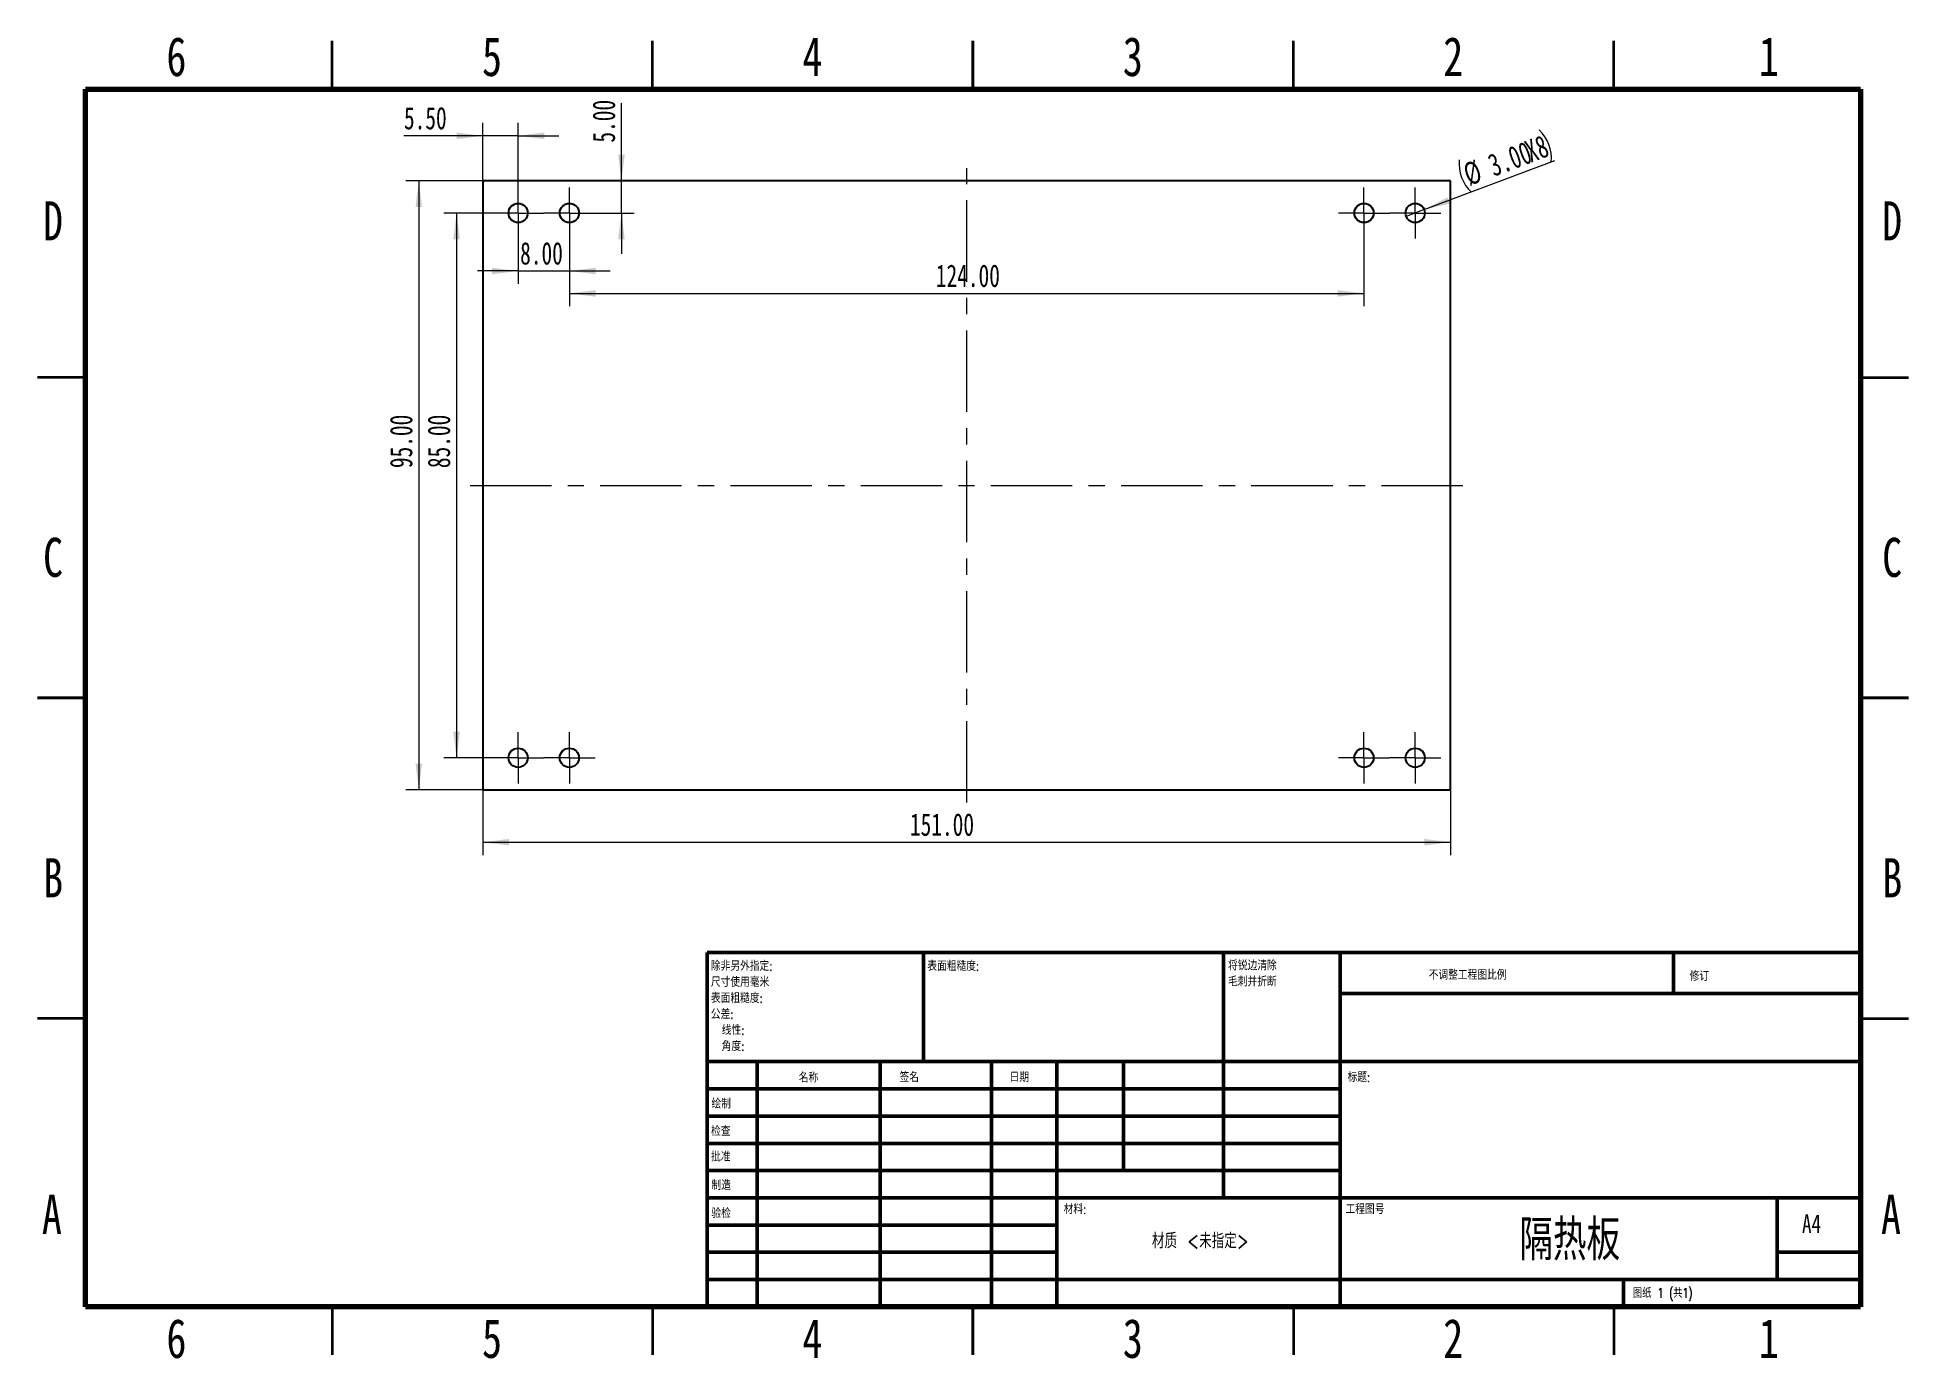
# Model space of a CAD drawing. Header units: millimetres. Extents: x 2 to 294, y 2 to 208.
import ezdxf

# ---------------------------------------------------------------- set-up
doc = ezdxf.new("R2010")
doc.units = ezdxf.units.MM
doc.linetypes.add('CENTERX2', pattern=[20.32, 12.7, -2.54, 2.54, -2.54])
doc.styles.add('SLDTEXTSTYLE0', font='TXT', dxfattribs={"width": 0.75})
doc.styles.add('SLDTEXTSTYLE1', font='TXT', dxfattribs={"width": 0.75, "bigfont": 'bigfont'})
doc.styles.add('SLDTEXTSTYLE2', font='TXT', dxfattribs={"width": 0.694444, "bigfont": 'bigfont'})
doc.styles.add('SLDTEXTSTYLE3', font='TXT', dxfattribs={"width": 0.7})
doc.dimstyles.new('SLDDIMSTYLE0', dxfattribs={"dimtxt": 3.5, "dimasz": 4.08, "dimexe": 0, "dimexo": 0.0625, "dimgap": 0.875, "dimtad": 2, "dimrnd": 1e-09, "dimzin": 4, "dimdsep": 46, "dimtxsty": 'SLDTEXTSTYLE3', "dimsah": 1, "dimcen": 0.09, "dimadec": 0, "dimazin": 1, "dimtfac": 1, "dimtofl": 0, "dimtmove": 0, "dimatfit": 3, "dimfxl": 0, "dimfrac": 2, "dimtolj": 1, "dimtzin": 12, "dimarcsym": 0})
doc.dimstyles.new('SLDDIMSTYLE1', dxfattribs={"dimtxt": 3.5, "dimasz": 4.08, "dimexe": 0, "dimexo": 0.0625, "dimgap": 0.875, "dimtad": 2, "dimrnd": 1e-09, "dimzin": 4, "dimdsep": 46, "dimtxsty": 'SLDTEXTSTYLE3', "dimsah": 1, "dimcen": 0.09, "dimadec": 0, "dimazin": 1, "dimtfac": 1, "dimtmove": 0, "dimatfit": 0, "dimfxl": 0, "dimfrac": 2, "dimtolj": 1, "dimtzin": 12, "dimarcsym": 0})
doc.dimstyles.new('SLDDIMSTYLE2', dxfattribs={"dimtxt": 3.5, "dimasz": 4.08, "dimexe": 0, "dimexo": 0.0625, "dimgap": 0.875, "dimtad": 2, "dimrnd": 1e-09, "dimzin": 4, "dimdsep": 46, "dimtxsty": 'SLDTEXTSTYLE3', "dimblk1": 'NONE', "dimsah": 1, "dimcen": 0, "dimadec": 0, "dimazin": 1, "dimtfac": 1, "dimtmove": 0, "dimatfit": 3, "dimldrblk": 'NONE', "dimfxl": 0, "dimfrac": 2, "dimtolj": 1, "dimtzin": 12, "dimarcsym": 0})

# ---------------------------------------------------------------- blocks, each defined once
blk = doc.blocks.new('_D')
at = {"color": 7, "linetype": 'Continuous', "lineweight": 0}
for p, q in [((72.01, 185.65), (60.01, 185.65)), ((62.01, 185.65), (62.01, 90.65)), ((72.01, 90.65), (60.01, 90.65))]:
    blk.add_line(p, q, dxfattribs=at)
at = {"color": 7, "linetype": 'Continuous', "lineweight": 18}
for points in [[(62.01, 185.65), (61.51, 181.57), (62.52, 181.57)], [(62.01, 90.65), (62.52, 94.73), (61.51, 94.73)]]:
    blk.add_solid(points, dxfattribs=at)
at = {"color": 7, "linetype": 'Continuous', "lineweight": 18, "insert": (57.5, 140.85), "char_height": 3.5, "attachment_point": 1, "rotation": 90, "style": 'SLDTEXTSTYLE3'}
blk.add_mtext('95.00', dxfattribs=at)
blk = doc.blocks.new('_D_1')
at = {"color": 7, "linetype": 'Continuous', "lineweight": 0}
for p, q in [((72.01, 90.65), (72.01, 80.48)), ((223.01, 90.65), (223.01, 80.48)), ((72.01, 82.48), (223.01, 82.48))]:
    blk.add_line(p, q, dxfattribs=at)
at = {"color": 7, "linetype": 'Continuous', "lineweight": 18}
for points in [[(72.01, 82.48), (76.09, 81.97), (76.09, 82.99)], [(223.01, 82.48), (218.93, 82.99), (218.93, 81.97)]]:
    blk.add_solid(points, dxfattribs=at)
at = {"color": 7, "linetype": 'Continuous', "lineweight": 18, "insert": (138.66, 86.99), "char_height": 3.5, "attachment_point": 1, "style": 'SLDTEXTSTYLE3'}
blk.add_mtext('151.00', dxfattribs=at)
blk = doc.blocks.new('_D_2')
at = {"color": 7, "linetype": 'Continuous', "lineweight": 0}
for p, q in [((72.01, 185.65), (72.01, 194.7)), ((77.51, 184.65), (77.51, 194.7)), ((72.01, 192.7), (59.7, 192.7)), ((77.51, 192.7), (72.01, 192.7)), ((77.51, 192.7), (83.86, 192.7))]:
    blk.add_line(p, q, dxfattribs=at)
at = {"color": 7, "linetype": 'Continuous', "lineweight": 18}
for points in [[(72.01, 192.7), (67.93, 193.21), (67.93, 192.19)], [(77.51, 192.7), (81.59, 192.19), (81.59, 193.21)]]:
    blk.add_solid(points, dxfattribs=at)
at = {"color": 7, "linetype": 'Continuous', "lineweight": 18, "insert": (59.7, 197.21), "char_height": 3.5, "attachment_point": 1, "style": 'SLDTEXTSTYLE3'}
blk.add_mtext('5.50', dxfattribs=at)
blk = doc.blocks.new('_D_3')
at = {"color": 7, "linetype": 'Continuous', "lineweight": 0}
for p, q in [((77.51, 176.65), (77.51, 169.61)), ((85.51, 176.65), (85.51, 169.61)), ((77.51, 171.61), (71.16, 171.61)), ((77.51, 171.61), (85.51, 171.61)), ((85.51, 171.61), (91.86, 171.61))]:
    blk.add_line(p, q, dxfattribs=at)
at = {"color": 7, "linetype": 'Continuous', "lineweight": 18}
for points in [[(77.51, 171.61), (73.43, 172.12), (73.43, 171.1)], [(85.51, 171.61), (89.59, 171.1), (89.59, 172.12)]]:
    blk.add_solid(points, dxfattribs=at)
at = {"color": 7, "linetype": 'Continuous', "lineweight": 18, "insert": (77.83, 176.12), "char_height": 3.5, "attachment_point": 1, "style": 'SLDTEXTSTYLE3'}
blk.add_mtext('8.00', dxfattribs=at)
blk = doc.blocks.new('_D_4')
at = {"color": 7, "linetype": 'Continuous', "lineweight": 0}
for p, q in [((93.64, 185.65), (93.64, 197.78)), ((93.64, 180.65), (93.64, 185.65)), ((89.51, 180.65), (95.64, 180.65)), ((93.64, 180.65), (93.64, 174.3))]:
    blk.add_line(p, q, dxfattribs=at)
at = {"color": 7, "linetype": 'Continuous', "lineweight": 18}
for points in [[(93.64, 185.65), (94.15, 189.73), (93.13, 189.73)], [(93.64, 180.65), (93.13, 176.57), (94.15, 176.57)]]:
    blk.add_solid(points, dxfattribs=at)
at = {"color": 7, "linetype": 'Continuous', "lineweight": 18, "insert": (89.13, 191.64), "char_height": 3.5, "attachment_point": 1, "rotation": 90, "style": 'SLDTEXTSTYLE3'}
blk.add_mtext('5.00', dxfattribs=at)
blk = doc.blocks.new('_D_5')
at = {"color": 7, "linetype": 'Continuous', "lineweight": 0}
for p, q in [((73.51, 180.65), (65.91, 180.65)), ((67.91, 180.65), (67.91, 95.65)), ((73.51, 95.65), (65.91, 95.65))]:
    blk.add_line(p, q, dxfattribs=at)
at = {"color": 7, "linetype": 'Continuous', "lineweight": 18}
for points in [[(67.91, 180.65), (67.4, 176.57), (68.42, 176.57)], [(67.91, 95.65), (68.42, 99.73), (67.4, 99.73)]]:
    blk.add_solid(points, dxfattribs=at)
at = {"color": 7, "linetype": 'Continuous', "lineweight": 18, "insert": (63.4, 140.85), "char_height": 3.5, "attachment_point": 1, "rotation": 90, "style": 'SLDTEXTSTYLE3'}
blk.add_mtext('85.00', dxfattribs=at)
blk = doc.blocks.new('_D_6')
at = {"color": 7, "linetype": 'Continuous', "lineweight": 0}
for p, q in [((85.51, 176.65), (85.51, 166.11)), ((209.51, 176.65), (209.51, 166.11)), ((85.51, 168.11), (209.51, 168.11))]:
    blk.add_line(p, q, dxfattribs=at)
at = {"color": 7, "linetype": 'Continuous', "lineweight": 18}
for points in [[(85.51, 168.11), (89.59, 167.6), (89.59, 168.61)], [(209.51, 168.11), (205.43, 168.61), (205.43, 167.6)]]:
    blk.add_solid(points, dxfattribs=at)
at = {"color": 7, "linetype": 'Continuous', "lineweight": 18, "insert": (142.7, 172.62), "char_height": 3.5, "attachment_point": 1, "style": 'SLDTEXTSTYLE3'}
blk.add_mtext('124.00', dxfattribs=at)
blk = doc.blocks.new('_D_7')
at = {"color": 7, "linetype": 'Continuous', "lineweight": 0}
for q in [(239.32, 188.86), (216.11, 180.12)]:
    blk.add_line((218.92, 181.18), q, dxfattribs=at)
at = {"color": 7, "linetype": 'Continuous', "lineweight": 18}
for centre, start, end in [((232.77, 189.22), 354.0657, 47.1958), ((230.36, 188.31), 174.0657, 227.1958)]:
    blk.add_arc(centre, 6, start, end, dxfattribs=at)
blk.add_solid([(218.92, 181.18), (222.92, 182.14), (222.56, 183.09)], dxfattribs=at)
at = {"color": 7, "linetype": 'Continuous', "lineweight": 18, "char_height": 3.5, "attachment_point": 1, "rotation": 20.6307, "style": 'SLDTEXTSTYLE3'}
for s, insert in [('3.00', (228.54, 189.58)), ('X8', (234.29, 191.74)), ('%%c', (224.68, 188.14))]:
    blk.add_mtext(s, dxfattribs=dict(at, insert=insert))
blk = doc.blocks.new('_None')
blk = doc.blocks.new('SW_CENTERMARKSYMBOL_0')
at = {"color": 0, "linetype": 'Continuous', "lineweight": 18}
for p, q in [((0, 2.5), (0, 4)), ((-2.5, 0), (-4, 0)), ((0, 0), (-2.5, 0)), ((0, 0), (0, 2.5)), ((0, 0), (0, -2.5)), ((0, 0), (2.5, 0)), ((2.5, 0), (4, 0)), ((0, -2.5), (0, -4))]:
    blk.add_line(p, q, dxfattribs=at)
blk = doc.blocks.new('SW_CENTERMARKSYMBOL_1')
at = {"color": 0, "linetype": 'Continuous', "lineweight": 18}
for p, q in [((0, 2.5), (0, 4)), ((-2.5, 0), (-4, 0)), ((0, 0), (-2.5, 0)), ((0, 0), (0, 2.5)), ((0, 0), (0, -2.5)), ((0, 0), (2.5, 0)), ((2.5, 0), (4, 0)), ((0, -2.5), (0, -4))]:
    blk.add_line(p, q, dxfattribs=at)
blk = doc.blocks.new('SW_CENTERMARKSYMBOL_2')
at = {"color": 0, "linetype": 'Continuous', "lineweight": 18}
for p, q in [((0, 2.5), (0, 4)), ((-2.5, 0), (-4, 0)), ((0, 0), (-2.5, 0)), ((0, 0), (0, 2.5)), ((0, 0), (0, -2.5)), ((0, 0), (2.5, 0)), ((2.5, 0), (4, 0)), ((0, -2.5), (0, -4))]:
    blk.add_line(p, q, dxfattribs=at)
blk = doc.blocks.new('SW_CENTERMARKSYMBOL_3')
at = {"color": 0, "linetype": 'Continuous', "lineweight": 18}
for p, q in [((0, 2.5), (0, 4)), ((-2.5, 0), (-4, 0)), ((0, 0), (-2.5, 0)), ((0, 0), (0, 2.5)), ((0, 0), (0, -2.5)), ((0, 0), (2.5, 0)), ((2.5, 0), (4, 0)), ((0, -2.5), (0, -4))]:
    blk.add_line(p, q, dxfattribs=at)
blk = doc.blocks.new('SW_CENTERMARKSYMBOL_4')
at = {"color": 0, "linetype": 'Continuous', "lineweight": 18}
for p, q in [((0, 2.5), (0, 4)), ((-2.5, 0), (-4, 0)), ((0, 0), (-2.5, 0)), ((0, 0), (0, 2.5)), ((0, 0), (0, -2.5)), ((0, 0), (2.5, 0)), ((2.5, 0), (4, 0)), ((0, -2.5), (0, -4))]:
    blk.add_line(p, q, dxfattribs=at)
blk = doc.blocks.new('SW_CENTERMARKSYMBOL_5')
at = {"color": 0, "linetype": 'Continuous', "lineweight": 18}
for p, q in [((0, 2.5), (0, 4)), ((-2.5, 0), (-4, 0)), ((0, 0), (-2.5, 0)), ((0, 0), (0, 2.5)), ((0, 0), (0, -2.5)), ((0, 0), (2.5, 0)), ((2.5, 0), (4, 0)), ((0, -2.5), (0, -4))]:
    blk.add_line(p, q, dxfattribs=at)
blk = doc.blocks.new('SW_CENTERMARKSYMBOL_6')
at = {"color": 0, "linetype": 'Continuous', "lineweight": 18}
for p, q in [((0, 2.5), (0, 4)), ((-2.5, 0), (-4, 0)), ((0, 0), (-2.5, 0)), ((0, 0), (0, 2.5)), ((0, 0), (0, -2.5)), ((0, 0), (2.5, 0)), ((2.5, 0), (4, 0)), ((0, -2.5), (0, -4))]:
    blk.add_line(p, q, dxfattribs=at)
blk = doc.blocks.new('SW_CENTERMARKSYMBOL_7')
at = {"color": 0, "linetype": 'Continuous', "lineweight": 18}
for p, q in [((0, 2.5), (0, 4)), ((-2.5, 0), (-4, 0)), ((0, 0), (-2.5, 0)), ((0, 0), (0, 2.5)), ((0, 0), (0, -2.5)), ((0, 0), (2.5, 0)), ((2.5, 0), (4, 0)), ((0, -2.5), (0, -4))]:
    blk.add_line(p, q, dxfattribs=at)

msp = doc.modelspace()

# ---------------------------------------------------------------- linework, layer by layer
at = {"color": 7, "linetype": 'Continuous', "lineweight": 35}
for p, q in [((48.5, 200), (48.5, 207.5)), ((98.5, 200), (98.5, 207.5)), ((148.5, 207.5), (148.5, 200)), ((148.5, 200), (148.5, 207.5)), ((198.5, 200), (198.5, 207.5)), ((248.5, 200), (248.5, 207.5)), ((10, 155), (2.5, 155)), ((287, 155), (294.5, 155)), ((2.5, 105), (10, 105)), ((10, 105), (2.5, 105)), ((294.5, 105), (287, 105)), ((287, 105), (294.5, 105)), ((10, 55), (2.5, 55)), ((287, 55), (294.5, 55)), ((48.5, 10), (48.5, 2.5)), ((98.5, 10), (98.5, 2.5)), ((148.5, 2.5), (148.5, 10)), ((148.5, 10), (148.5, 2.5)), ((198.5, 10), (198.5, 2.5)), ((248.5, 10), (248.5, 2.5))]:
    msp.add_line(p, q, dxfattribs=at)
at = {"color": 7, "linetype": 'Continuous', "lineweight": 70}
for p, q in [((10, 10), (10, 200)), ((10, 200), (287, 200)), ((287, 200), (287, 10)), ((287, 10), (10, 10))]:
    msp.add_line(p, q, dxfattribs=at)
at = {"color": 7, "linetype": 'CENTERX2', "lineweight": 18}
for p, q in [((147.514, 88.653), (147.514, 187.653)), ((70.014, 138.153), (225.014, 138.153))]:
    msp.add_line(p, q, dxfattribs=at)
at = {"color": 7, "linetype": 'Continuous', "lineweight": 25}
for p, q in [((223.014, 185.653), (72.014, 185.653)), ((72.014, 185.653), (72.014, 90.653)), ((223.014, 90.653), (223.014, 185.653)), ((72.014, 90.653), (223.014, 90.653))]:
    msp.add_line(p, q, dxfattribs=at)
at = {"color": 7, "linetype": 'Continuous', "lineweight": 50}
for p, q in [((107, 65.25), (287, 65.25)), ((107, 65.25), (107, 10)), ((140.8, 48.25), (140.8, 65.25)), ((187.6, 65.25), (187.6, 27)), ((205.8, 65.25), (205.8, 10)), ((257.8, 58.875), (257.8, 65.25)), ((287, 58.875), (205.8, 58.875)), ((287, 48.25), (107, 48.25)), ((114.8, 48.25), (114.8, 10)), ((133.991, 48.25), (133.991, 10)), ((151.399, 48.25), (151.399, 10)), ((161.6, 10), (161.6, 48.25)), ((172, 31.25), (172, 48.25)), ((205.8, 44), (107, 44)), ((205.8, 39.75), (107, 39.75)), ((205.8, 35.5), (107, 35.5)), ((205.8, 31.25), (107, 31.25)), ((161.6, 27), (107, 27)), ((161.6, 27), (287, 27)), ((274, 14.25), (274, 27)), ((161.6, 22.75), (107, 22.75)), ((161.6, 18.5), (107, 18.5)), ((287, 18.5), (274, 18.5)), ((107, 14.25), (287, 14.25)), ((250, 10), (250, 14.25))]:
    msp.add_line(p, q, dxfattribs=at)
at = {"color": 7, "linetype": 'Continuous', "lineweight": 25}
for centre in [(77.514, 180.653), (85.514, 180.653), (209.514, 180.653), (217.514, 180.653), (77.514, 95.653), (85.514, 95.653), (209.514, 95.653), (217.514, 95.653)]:
    msp.add_circle(centre, 1.5, dxfattribs=at)

# ---------------------------------------------------------------- block references
at = {"color": 7, "linetype": 'Continuous', "lineweight": 0}
for name, p in [('SW_CENTERMARKSYMBOL_0', (77.514, 180.653)), ('SW_CENTERMARKSYMBOL_4', (85.514, 180.653)), ('SW_CENTERMARKSYMBOL_1', (209.514, 180.653)), ('SW_CENTERMARKSYMBOL_7', (217.514, 180.653)), ('SW_CENTERMARKSYMBOL_5', (77.514, 95.653)), ('SW_CENTERMARKSYMBOL_3', (85.514, 95.653)), ('SW_CENTERMARKSYMBOL_2', (209.514, 95.653)), ('SW_CENTERMARKSYMBOL_6', (217.514, 95.653))]:
    msp.add_blockref(name, p, dxfattribs=at)

# ---------------------------------------------------------------- texts
for s, insert, char_height, attachment_point, style in [('6', (24.189, 208.114), 6.096, 2, 'SLDTEXTSTYLE0'), ('5', (73.439, 208.114), 6.096, 2, 'SLDTEXTSTYLE0'), ('4', (123.439, 208.114), 6.096, 2, 'SLDTEXTSTYLE0'), ('3', (173.439, 208.114), 6.096, 2, 'SLDTEXTSTYLE0'), ('2', (223.439, 208.114), 6.096, 2, 'SLDTEXTSTYLE0'), ('1', (272.689, 208.114), 6.096, 2, 'SLDTEXTSTYLE0'), ('D', (4.93, 182.476), 6.096, 2, 'SLDTEXTSTYLE0'), ('D', (291.93, 182.476), 6.096, 2, 'SLDTEXTSTYLE0'), ('C', (4.937, 129.976), 6.096, 2, 'SLDTEXTSTYLE0'), ('C', (291.937, 129.976), 6.096, 2, 'SLDTEXTSTYLE0'), ('B', (4.953, 79.976), 6.096, 2, 'SLDTEXTSTYLE0'), ('B', (291.953, 79.976), 6.096, 2, 'SLDTEXTSTYLE0'), ('尺寸使用毫米', (107.594, 61.421), 1.5, 1, 'SLDTEXTSTYLE1'), ('除非另外指定:', (107.594, 63.921), 1.5, 1, 'SLDTEXTSTYLE1'), ('表面粗糙度:', (141.371, 63.919), 1.5, 1, 'SLDTEXTSTYLE1'), ('将锐边清除', (188.309, 64.003), 1.5, 1, 'SLDTEXTSTYLE1'), ('毛刺并折断', (188.309, 61.503), 1.5, 1, 'SLDTEXTSTYLE1'), ('不调整工程图比例', (219.615, 62.533), 1.5, 1, 'SLDTEXTSTYLE1'), ('修订', (260.328, 62.335), 1.5, 1, 'SLDTEXTSTYLE1'), ('表面粗糙度:', (107.594, 58.921), 1.5, 1, 'SLDTEXTSTYLE1'), ('公差:', (107.594, 56.421), 1.5, 1, 'SLDTEXTSTYLE1'), ('线性:', (109.281, 53.921), 1.5, 1, 'SLDTEXTSTYLE1'), ('角度:', (109.281, 51.421), 1.5, 1, 'SLDTEXTSTYLE1'), ('签名', (137.034, 46.562), 1.5, 1, 'SLDTEXTSTYLE1'), ('标题:', (206.956, 46.576), 1.5, 1, 'SLDTEXTSTYLE1'), ('名称', (121.322, 46.501), 1.5, 1, 'SLDTEXTSTYLE1'), ('日期', (154.215, 46.576), 1.5, 1, 'SLDTEXTSTYLE1'), ('绘制', (107.685, 42.43), 1.5, 1, 'SLDTEXTSTYLE1'), ('检查', (107.624, 38.154), 1.5, 1, 'SLDTEXTSTYLE1'), ('批准', (107.622, 34.177), 1.5, 1, 'SLDTEXTSTYLE1'), ('制造', (107.682, 29.734), 1.5, 1, 'SLDTEXTSTYLE1'), ('A', (4.757, 27.476), 6.096, 2, 'SLDTEXTSTYLE0'), ('A', (291.757, 27.476), 6.096, 2, 'SLDTEXTSTYLE0'), ('验检', (107.677, 25.35), 1.5, 1, 'SLDTEXTSTYLE1'), ('材料:', (162.646, 25.986), 1.5, 1, 'SLDTEXTSTYLE1'), ('工程图号', (206.629, 25.986), 1.5, 1, 'SLDTEXTSTYLE1'), ('隔热板', (241.625, 23.607), 6.35, 2, 'SLDTEXTSTYLE1'), ('A4', (277.871, 24.406), 2.9104, 1, 'SLDTEXTSTYLE0'), ('材质 <未指定>', (183.966, 21.486), 2.3813, 2, 'SLDTEXTSTYLE1'), ('图纸 1 (共1)', (251.478, 12.9), 1.5, 1, 'SLDTEXTSTYLE2'), ('6', (24.189, 8.114), 6.096, 2, 'SLDTEXTSTYLE0'), ('5', (73.439, 8.114), 6.096, 2, 'SLDTEXTSTYLE0'), ('4', (123.439, 8.114), 6.096, 2, 'SLDTEXTSTYLE0'), ('3', (173.439, 8.114), 6.096, 2, 'SLDTEXTSTYLE0'), ('2', (223.439, 8.114), 6.096, 2, 'SLDTEXTSTYLE0'), ('1', (272.689, 8.114), 6.096, 2, 'SLDTEXTSTYLE0')]:
    msp.add_mtext(s, dxfattribs=dict(at, insert=insert, char_height=char_height, attachment_point=attachment_point, style=style))

# ---------------------------------------------------------------- dimensions: what is measured, and where the dimension line sits
at = {"color": 7, "linetype": 'Continuous', "lineweight": 18}
for base, p1, p2, dimstyle, picture, middle in [((93.642, 185.653), (89.514, 180.653), (72.014, 185.653), 'SLDDIMSTYLE1', '_D_4', (93.642, 194.708)), ((62.014, 90.653), (72.014, 185.653), (72.014, 90.653), 'SLDDIMSTYLE0', '_D', (62.014, 144.689)), ((67.909, 95.653), (73.514, 180.653), (73.514, 95.653), 'SLDDIMSTYLE0', '_D_5', (67.909, 144.689))]:
    dim = msp.add_linear_dim(base=base, p1=p1, p2=p2, angle=90, dimstyle=dimstyle, dxfattribs=at)
    dim.commit()
    dim.dimension.update_dxf_attribs({"geometry": picture, "text_midpoint": middle, "dimtype": 160})
for base, p1, p2, dimstyle, picture, middle in [((72.014, 192.7), (77.514, 184.653), (72.014, 185.653), 'SLDDIMSTYLE1', '_D_2', (62.768, 192.7)), ((85.514, 171.609), (77.514, 176.653), (85.514, 176.653), 'SLDDIMSTYLE1', '_D_3', (80.901, 171.609)), ((209.514, 168.105), (85.514, 176.653), (209.514, 176.653), 'SLDDIMSTYLE0', '_D_6', (147.308, 168.105)), ((223.014, 82.483), (72.014, 90.653), (223.014, 90.653), 'SLDDIMSTYLE0', '_D_1', (143.264, 82.483))]:
    dim = msp.add_linear_dim(base=base, p1=p1, p2=p2, dimstyle=dimstyle, dxfattribs=at)
    dim.commit()
    dim.dimension.update_dxf_attribs({"geometry": picture, "text_midpoint": middle, "dimtype": 160})
dim = msp.add_diameter_dim_2p(p1=(216.11, 180.124), p2=(218.918, 181.181), text='(<>X8)', dimstyle='SLDDIMSTYLE2', dxfattribs=at)
dim.commit()
dim.dimension.update_dxf_attribs({"geometry": '_D_7', "text_midpoint": (232.728, 186.381), "dimtype": 163})

doc.saveas('drawing.dxf')
